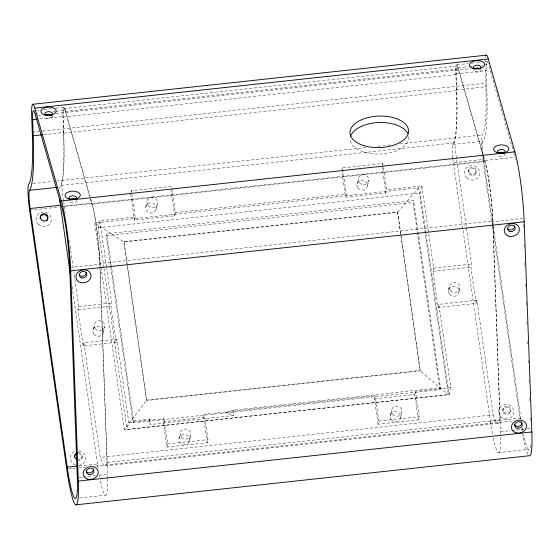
<?xml version="1.0" encoding="UTF-8"?>
<svg xmlns="http://www.w3.org/2000/svg" width="560" height="560" viewBox="0 0 560 560"><rect width="100%" height="100%" fill="white"/><g stroke="black" fill="none" stroke-linecap="round" stroke-linejoin="round"><path stroke-width="0.42" stroke-dasharray="2.8 2.1" d="M156.205 209.349A5.355 5.082 13.5 0 0 149.562 203.056A5.355 5.082 13.5 0 0 147.315 211.568A5.355 5.082 13.5 0 0 156.205 209.349L157.64 203.28M189.42 440.811A5.355 5.082 13.5 0 0 182.707 434.588A5.355 5.082 13.5 0 0 180.551 443.121A5.355 5.082 13.5 0 0 189.42 440.811L190.841 434.798M103.404 332.241L104.755 326.536M145.726 207.256L147.049 201.761M178.913 438.83L180.243 433.286M83.146 345.919L83.902 342.79L116.858 339.22L116.102 342.349L83.146 345.919L77.959 309.729L78.708 306.607L73.745 271.971M103.887 267.624L98.175 227.808L99.869 220.78L135.149 216.965L131.747 193.263M110.439 265.027L106.232 235.697L106.708 233.744L413.588 200.515L440.433 387.709L439.964 389.662L133.077 422.891L110.565 265.888M131.005 192.283L131.383 190.722L171.696 186.361L171.318 187.922M400.701 233.639L397.6 211.988L123.97 241.619L126.98 263.662M116.102 342.349L110.915 306.166L111.664 303.037L106.701 268.408M171.941 188.055L175.462 212.597L174.706 215.719L134.393 220.087L135.149 216.965M81.844 458.227L82.18 456.848M492.933 226.219L499.982 419.944A70.049 7.798 83.8 0 1 493.269 414.855L476.84 300.244L438.858 304.353L450.793 387.576L449.099 394.604L127.092 429.478L128.786 422.443L116.858 339.22M133.077 422.891L133.546 420.938L106.708 233.744M123.97 241.619L146.699 400.099L124.299 429.688L448.322 394.604L418.677 187.873L94.661 222.957L124.299 429.688M133.546 420.938L149.674 419.188L149.205 421.141L150.43 424.501L233.8 415.471L233.044 410.165L440.433 387.709M450.793 387.576L415.52 391.398L419.146 416.724L418.397 419.853L378.084 424.214L378.833 421.092L375.207 395.766L204.379 414.26L208.005 439.586L207.256 442.715L166.943 447.076L163.31 421.75L164.066 418.628L128.786 422.443M166.943 447.076L167.692 443.954L164.066 418.628M207.256 442.715L203.623 417.382L204.379 414.26M342.524 167.86L341.775 170.982L345.534 197.225L385.847 192.857L386.603 189.735L382.837 163.499L342.524 167.86L346.29 194.096L345.534 197.225M356.867 184.366L358.19 178.899M367.465 185.885L368.781 180.418M382.459 165.06L382.837 163.499M397.6 211.988L420.231 370.867L448.322 394.604M439.964 389.662L413.119 202.468L413.588 200.515M425.887 232.757L420.182 192.941L421.876 185.913L386.603 189.735M378.084 424.214L374.451 398.888L375.207 395.766M390.068 415.884L391.384 410.417M476.84 300.244L476.084 303.366L438.102 307.482L432.915 271.299L433.671 268.17L421.876 185.913M400.666 417.403L401.982 411.936M400.827 234.507L420.231 370.867L146.601 400.491L127.106 264.523M418.397 419.853L414.764 394.52L415.52 391.398M468.51 171.213L468.846 169.827M438.102 307.482L438.858 304.353M475.93 173.04A3.822 3.633 13.5 0 0 471.359 168.385A3.822 3.633 13.5 0 0 469.518 174.398A3.822 3.633 13.5 0 0 475.93 173.04L476.266 171.654M448.364 290.465L449.302 286.566M458.962 291.984L459.9 288.078M476.084 303.366L470.897 267.183L471.646 264.061L456.624 159.271M502.754 410.025L503.09 408.639M510.174 411.852A3.822 3.633 13.5 0 0 505.603 407.197A3.822 3.633 13.5 0 0 503.762 413.21A3.822 3.633 13.5 0 0 510.174 411.852L510.51 410.466M93.037 329.63L94.157 325.017M63.56 200.956L61.502 184.905A121.135 13.489 83.8 0 0 64.015 143.346L63.091 115.031A17.836 1.988 83.8 0 1 64.946 110.201L90.237 198.275M456.498 158.41L454.44 142.359A121.135 13.489 83.8 0 0 456.953 100.8L456.029 72.485A17.836 1.988 83.8 0 1 457.884 67.648L484.855 161.574A43.351 4.83 83.8 0 1 492.744 220.983L492.905 225.351M483.378 155.491L457.821 66.493A19.11 2.128 83.8 0 0 455.833 71.673L456.757 100.016A119.861 13.342 83.8 0 1 453.201 143.927L452.522 144.949A13.853 1.54 83.8 0 0 452.76 157.822M484.19 64.96L488.516 64.491L488.11 63.21A19.11 2.128 83.8 0 0 486.129 68.397L487.053 96.733A119.861 13.342 83.8 0 1 483.497 140.651L482.818 141.666A13.853 1.54 83.8 0 0 482.923 153.195M482.426 155.337A20.244 2.254 83.8 0 1 481.579 144.116L481.523 141.75A20.244 2.254 83.8 0 1 482.237 134.967L482.706 134.4A113.477 12.635 83.8 0 0 485.8 83.153L485.212 67.039M418.677 187.873L397.502 212.38L123.879 242.011L94.661 222.957M233.044 410.165L226.051 412.825L233.8 415.471M36.19 110.334L39.655 109.956M43.981 109.494L52.633 108.556M56.098 108.178L63.889 107.338M456.827 64.785L468.076 63.567M471.541 63.196L480.193 62.258M485.387 61.691L487.116 61.509M64.015 108.605L456.953 66.059M34.993 113.603L40.187 113.036M53.165 111.629L54.901 111.447M55.762 111.349L65.282 110.32L90.44 198.037M458.227 67.774L468.608 66.647M469.476 66.549L472.073 66.269M481.593 65.24L483.322 65.051M65.331 111.419L458.269 68.866M37.772 115.486L42.112 115.017M56.014 113.512L470.442 68.635M39.585 118.937L62.951 116.41L62.895 114.226A19.11 2.128 83.8 0 1 64.883 109.039L65.282 110.32M455.889 73.857L486.185 70.581M63.147 117.117L456.085 74.564M32.277 132.265L39.221 131.509M42.7 131.138L485.8 83.153M43.631 134.645L63.539 132.489L62.951 116.41M456.477 89.943L486.766 86.66M63.728 133.189L456.673 90.643M33.054 183.603L53.039 181.44M56.518 181.062L365.813 147.574M377.979 146.258L391.881 144.753M399.7 143.906L482.237 134.967M61.327 185.367L454.265 142.821M452.725 144.508L483.021 141.232M452.83 158.494A13.853 1.54 83.8 0 0 453.068 160.51L453.362 162.701L483.658 159.418L521.157 420.917M61.579 206.332L91.875 203.049A44.625 4.97 83.8 0 1 99.995 264.208L107.751 478.233M483.616 156.324L484.813 160.503L515.109 157.22A44.625 4.97 83.8 0 1 515.284 157.85M29.631 210.259L59.171 207.06M64.379 206.493L483.154 161.147L520.156 419.216M90.475 199.115L91.917 204.127L484.855 161.574M175.462 212.597L346.29 194.096M98.175 227.808L420.182 192.941M106.232 235.697L413.119 202.468M499.982 419.944L107.044 462.49L99.806 263.536L492.744 220.983M69.706 267.491L99.995 264.208M500.647 434.112L492.933 221.662L523.229 218.379M78.708 306.607L111.664 303.037M433.671 268.17L471.646 264.061M77.959 309.729L110.915 306.166M432.915 271.299L470.897 267.183M146.699 400.099L420.322 370.475M163.31 421.75L203.623 417.382M374.451 398.888L414.764 394.52M167.692 443.954L208.005 439.586M378.833 421.092L419.146 416.724M83.902 342.79L100.331 457.401L493.269 414.855M79.338 465.871L97.51 463.904L98.028 467.46A44.618 4.97 83.8 0 0 98.294 469.168M453.362 162.701L490.455 421.351L520.744 418.075M68.495 469L75.446 468.244M78.918 467.873L85.001 467.215M95.431 466.081L514.199 420.735M105.315 465.815L498.253 423.262M79.079 477.386L82.544 477.015M83.405 476.917L95.522 475.608M98.987 475.23L107.639 474.299M500.577 431.746L510.965 430.626M511.833 430.528L523.95 429.219M527.415 428.841L530.873 428.47M79.492 498.029L105.455 495.222M498.393 452.669L528.689 449.393M488.999 66.164L513.667 152.208M513.912 153.041L515.109 157.22M90.678 198.87L91.875 203.049M490.455 421.351L490.973 424.914A44.618 4.97 83.8 0 0 492.758 435.365M426.013 233.625L449.099 394.604M382.088 166.621L385.847 192.857M170.947 189.483L174.706 215.719M131.383 190.722L131.628 192.416M130.634 193.851L134.393 220.087M149.674 419.188L150.43 424.501M99.869 220.78L106.575 267.54M104.013 268.492L127.092 429.478M63.686 201.824L65.303 213.08M69.272 240.793L69.524 242.522M70.021 245.987L73.619 271.103M72.086 286.566L97.51 463.904M483.658 159.418L483.364 157.227A13.853 1.54 83.8 0 1 483.126 155.218M523.453 224.483L523.607 228.837M524.181 244.531L524.307 248.017M524.846 262.836L525.007 267.197M525.609 283.759L525.7 286.377M526.274 302.064L526.4 305.55M527.002 322.112L527.1 324.73M527.702 341.292L527.8 343.91M528.402 360.472L528.493 363.09M529.095 379.652L529.193 382.263M529.76 397.957L529.893 401.443M530.495 418.005L530.586 420.623M52.465 114.212L52.542 116.312M63.539 132.489L63.819 142.562A119.861 13.342 83.8 0 1 60.263 186.48L59.584 187.495A13.853 1.54 83.8 0 0 59.444 188.174M527.996 454.244A51.002 5.677 83.8 0 1 522.578 434.245M522.011 431.13A51.002 5.677 83.8 0 1 521.619 428.813M483.154 161.147A20.244 2.254 83.8 0 1 482.503 156.072M485.142 61.936A25.501 2.842 83.8 0 1 485.177 60.501M485.338 58.1A25.501 2.842 83.8 0 1 485.534 56.735M78.463 453.509A3.822 3.633 13.5 0 1 81.998 457.296A3.822 3.633 13.5 0 1 78.302 460.775M78.512 450.821A7.651 7.259 13.5 0 1 85.582 458.01A7.651 7.259 13.5 0 1 78.995 465.304M75.831 465.017A7.651 7.259 13.5 0 1 70.329 458.129A7.651 7.259 13.5 0 1 75.369 451.164M44.849 221.879A3.822 3.633 13.5 0 1 43.267 221.886M91.917 204.127A43.351 4.83 83.8 0 1 99.806 263.536M408.8 136.787A29.33 15.764 -2.1 0 1 380.905 154.014A29.33 15.764 -2.1 0 1 350.238 139.79M107.044 462.49A70.049 7.798 83.8 0 1 100.331 457.401M515.641 159.187A44.625 4.97 83.8 0 1 515.823 159.887M516.362 162.141A44.625 4.97 83.8 0 1 516.544 162.939M530.579 444.948A44.618 4.97 83.8 0 1 523.516 434.413M522.627 429.821A44.618 4.97 83.8 0 1 522.207 427.462M484.813 160.503A44.625 4.97 83.8 0 1 492.933 221.662M500.71 437.122A44.618 4.97 83.8 0 1 493.045 436.814M505.183 153.993A3.822 2.058 -2.1 0 1 501.781 156.443A3.822 2.058 -2.1 0 1 497.581 154.602M480.809 69.286A3.822 2.058 -2.1 0 1 477.813 72.121A3.822 2.058 -2.1 0 1 473.417 70.084M107.765 478.961A44.618 4.97 83.8 0 1 100.107 479.367M99.68 477.176A44.618 4.97 83.8 0 1 99.4 475.657M78.309 452.473A3.822 3.633 13.5 0 1 82.243 456.085A3.822 3.633 13.5 0 1 78.547 459.76M52.5 116.095A3.822 2.058 -2.1 0 1 48.699 118.566A3.822 2.058 -2.1 0 1 44.947 116.27M76.636 200.263A3.822 2.058 -2.1 0 1 73.822 202.636A3.822 2.058 -2.1 0 1 69.279 201.488M500.78 416.605A7.651 7.259 13.5 0 0 513.611 413.882A7.651 7.259 13.5 0 0 504.462 404.579A7.651 7.259 13.5 0 0 500.78 416.605M466.536 177.793A7.651 7.259 13.5 0 0 479.367 175.07A7.651 7.259 13.5 0 0 470.218 165.767A7.651 7.259 13.5 0 0 466.536 177.793M38.206 224.175A7.651 7.259 13.5 0 0 51.037 221.452A7.651 7.259 13.5 0 0 41.888 212.149A7.651 7.259 13.5 0 0 38.206 224.175M469.763 173.383A3.822 3.633 13.5 0 0 476.175 172.018A3.822 3.633 13.5 0 0 471.604 167.37A3.822 3.633 13.5 0 0 469.763 173.383M504 412.195A3.822 3.633 13.5 0 0 510.419 410.837A3.822 3.633 13.5 0 0 505.848 406.182A3.822 3.633 13.5 0 0 504 412.195M148.127 205.548A5.355 5.082 13.5 0 0 157.29 204.561A5.355 5.082 13.5 0 0 151.62 197.456A5.355 5.082 13.5 0 0 148.127 205.548M359.268 182.686A5.355 5.082 13.5 0 0 368.431 181.692A5.355 5.082 13.5 0 0 362.761 174.594A5.355 5.082 13.5 0 0 359.268 182.686M181.321 437.073A5.355 5.082 13.5 0 0 190.491 436.079A5.355 5.082 13.5 0 0 184.814 428.974A5.355 5.082 13.5 0 0 181.321 437.073M357.952 188.153A5.355 5.082 13.5 0 0 367.115 187.159A5.355 5.082 13.5 0 0 361.445 180.061A5.355 5.082 13.5 0 0 357.952 188.153M391.146 419.671A5.355 5.082 13.5 0 0 400.309 418.684A5.355 5.082 13.5 0 0 394.639 411.579A5.355 5.082 13.5 0 0 391.146 419.671M392.462 414.204A5.355 5.082 13.5 0 0 401.632 413.217A5.355 5.082 13.5 0 0 395.955 406.112A5.355 5.082 13.5 0 0 392.462 414.204M450.38 290.346A5.355 5.082 13.5 0 0 459.55 289.359A5.355 5.082 13.5 0 0 453.873 282.254A5.355 5.082 13.5 0 0 450.38 290.346M95.235 328.804A5.355 5.082 13.5 0 0 104.405 327.81A5.355 5.082 13.5 0 0 98.728 320.712A5.355 5.082 13.5 0 0 95.235 328.804M93.807 334.124A5.355 5.082 13.5 0 0 103.005 333.452A5.355 5.082 13.5 0 0 97.608 326.158A5.355 5.082 13.5 0 0 93.807 334.124M449.442 294.252A5.355 5.082 13.5 0 0 458.605 293.265A5.355 5.082 13.5 0 0 452.935 286.16A5.355 5.082 13.5 0 0 449.442 294.252"/><path stroke-width="0.84" d="M29.498 190.337L29.295 190.778A13.853 1.54 83.8 0 0 29.834 206.339L67.739 470.743A44.618 4.97 83.8 0 0 77.455 481.516L69.706 267.491A44.625 4.97 83.8 0 0 61.579 206.332L34.587 112.322A19.11 2.128 83.8 0 0 32.599 117.502L33.523 145.845A119.861 13.342 83.8 0 1 29.967 189.756L29.498 190.337L57.19 187.341M32.942 104.265L486.465 55.16M34.762 108.115L61.383 200.956A51.002 5.677 83.8 0 1 70.672 270.851L78.316 481.082A51.002 5.677 83.8 0 1 75.495 504.679A51.002 5.677 83.8 0 1 67.326 473.109L29.631 210.259A20.244 2.254 83.8 0 1 28.714 184.072L29.176 183.505A113.477 12.635 83.8 0 0 32.277 132.265L31.689 116.144A25.501 2.842 83.8 0 1 34.762 108.115L488.292 59.01L514.913 151.851A51.002 5.677 83.8 0 1 524.195 221.746L531.846 431.97A51.002 5.677 83.8 0 1 529.34 455.735L75.817 504.84M32.662 119.686L36.988 119.217M33.243 135.772L41.902 134.834M61.383 200.956L514.913 151.851M30.128 208.53L60.424 205.247L70.224 273.588M70.672 270.851L524.195 221.746M67.221 467.18L76.741 466.151M78.316 481.082L531.846 431.97M60.424 205.247L60.13 203.056A13.853 1.54 83.8 0 1 59.689 199.024M475.377 69.181A3.822 2.058 -2.1 0 1 473.865 66.325A3.822 2.058 -2.1 0 1 479.339 65.576A3.822 2.058 -2.1 0 1 480.088 68.537M479.521 68.852A3.822 2.058 -2.1 0 1 478.478 69.202M498.582 153.125A3.822 2.058 -2.1 0 1 498.708 150.164A3.822 2.058 -2.1 0 1 504.203 150.192A3.822 2.058 -2.1 0 1 503.692 153.153M47.229 115.661A3.822 2.058 -2.1 0 1 45.283 112.791A3.822 2.058 -2.1 0 1 50.932 112.014A3.822 2.058 -2.1 0 1 51.31 115.101M50.687 115.388A3.822 2.058 -2.1 0 1 49.588 115.675M70.651 199.647A3.822 2.058 -2.1 0 1 69.972 196.539A3.822 2.058 -2.1 0 1 75.817 196.567A3.822 2.058 -2.1 0 1 74.473 199.668M485.793 55.783A25.501 2.842 83.8 0 1 488.292 59.01M74.368 457.163A3.822 3.633 13.5 0 1 76.888 453.677M40.159 218.729A3.822 3.633 13.5 0 1 44.415 214.718A3.822 3.633 13.5 0 1 47.474 219.772M47.299 220.115A3.822 3.633 13.5 0 1 47.096 220.437M46.851 220.738A3.822 3.633 13.5 0 1 46.578 221.004M350.588 136.493A29.33 15.764 -2.1 0 1 378.133 122.57A29.33 15.764 -2.1 0 1 407.869 133.553M521.661 424.186A44.618 4.97 83.8 0 1 521.262 421.631M521.78 422.499A3.822 3.199 -16 0 1 518.742 426.363A3.822 3.199 -16 0 1 514.367 424.312M498.442 153.174A3.822 2.058 -2.1 0 1 504.623 153.209M474.033 69.055A3.822 2.058 -2.1 0 1 479.948 68.586M514.626 225.876A3.822 3.199 -16 0 1 511.973 229.628A3.822 3.199 -16 0 1 507.479 228.305M86.331 272.594A3.822 3.199 -16 0 1 83.454 276.066A3.822 3.199 -16 0 1 79.149 274.687M45.521 115.458A3.822 2.058 -2.1 0 1 51.702 115.143M69.657 199.626A3.822 2.058 -2.1 0 1 75.838 199.304M76.986 459.452A3.822 3.633 13.5 0 1 77.133 452.662M93.45 468.881A3.822 3.199 -16 0 1 90.412 472.745A3.822 3.199 -16 0 1 86.037 470.694M472.836 68.278A7.651 4.116 -2.1 0 0 484.673 64.771A7.651 4.116 -2.1 0 0 473.599 61.145A7.651 4.116 -2.1 0 0 472.836 68.278M497.014 152.579A7.651 4.116 -2.1 0 0 508.844 149.072A7.651 4.116 -2.1 0 0 497.77 145.446A7.651 4.116 -2.1 0 0 497.014 152.579M44.324 114.681A7.651 4.116 -2.1 0 0 56.161 111.174A7.651 4.116 -2.1 0 0 45.087 107.548A7.651 4.116 -2.1 0 0 44.324 114.681M68.46 198.849A7.651 4.116 -2.1 0 0 80.29 195.335A7.651 4.116 -2.1 0 0 69.223 191.709A7.651 4.116 -2.1 0 0 68.46 198.849M516.138 432.831A7.651 6.391 -16 0 0 526.491 425.124A7.651 6.391 -16 0 0 514.367 421.876A7.651 6.391 -16 0 0 516.138 432.831M517.111 428.106A3.822 3.199 -16 0 0 522.284 424.249A3.822 3.199 -16 0 0 516.222 422.625A3.822 3.199 -16 0 0 517.111 428.106M508.984 236.208A7.651 6.391 -16 0 0 519.337 228.494A7.651 6.391 -16 0 0 507.213 225.253A7.651 6.391 -16 0 0 508.984 236.208M509.95 231.483A3.822 3.199 -16 0 0 515.13 227.626A3.822 3.199 -16 0 0 509.068 226.002A3.822 3.199 -16 0 0 509.95 231.483M80.654 282.59A7.651 6.391 -16 0 0 91.007 274.876A7.651 6.391 -16 0 0 78.883 271.628A7.651 6.391 -16 0 0 80.654 282.59M81.627 277.858A3.822 3.199 -16 0 0 86.8 274.008A3.822 3.199 -16 0 0 80.738 272.384A3.822 3.199 -16 0 0 81.627 277.858M87.808 479.213A7.651 6.391 -16 0 0 98.161 471.499A7.651 6.391 -16 0 0 86.037 468.258A7.651 6.391 -16 0 0 87.808 479.213M88.781 474.488A3.822 3.199 -16 0 0 93.954 470.631A3.822 3.199 -16 0 0 87.892 469.007A3.822 3.199 -16 0 0 88.781 474.488M363.195 145.446A29.33 15.764 -2.1 0 0 408.548 131.992A29.33 15.764 -2.1 0 0 366.107 118.097A29.33 15.764 -2.1 0 0 363.195 145.446M41.433 219.765A3.822 3.633 13.5 0 0 47.845 218.4A3.822 3.633 13.5 0 0 43.274 213.752A3.822 3.633 13.5 0 0 41.433 219.765"/></g></svg>
